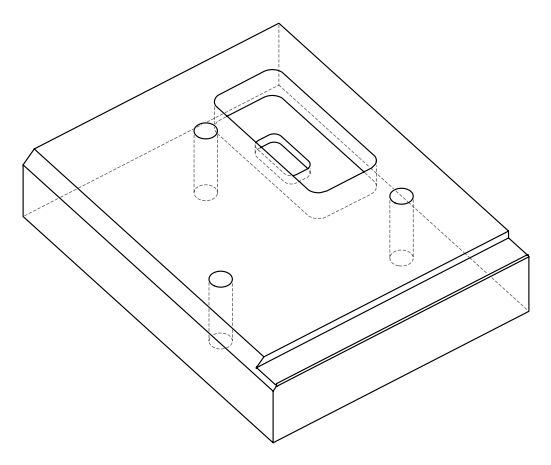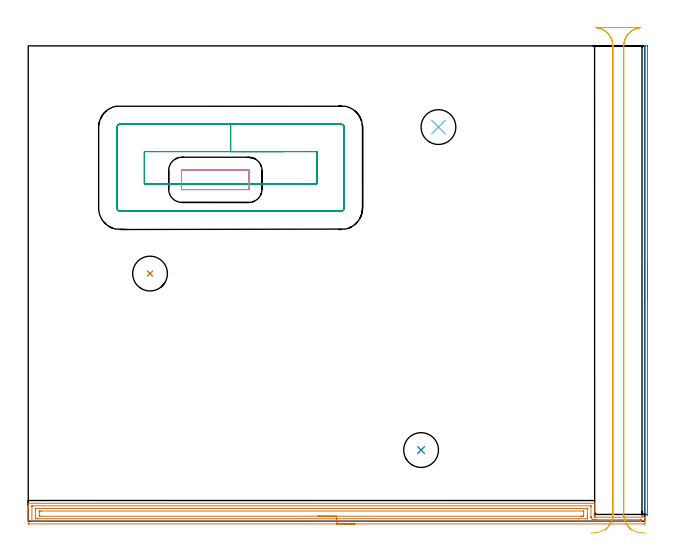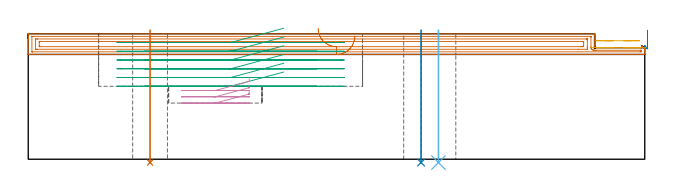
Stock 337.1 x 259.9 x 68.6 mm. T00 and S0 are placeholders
(PLAN: 8 operations, 4 tool changes, 24.7 min)
(1 AREA_MILL | FG_CHAMFER_SURFACE | UGT0205_001 | 10.63 min | 21503 mm3)
(2 AREA_MILL_1 | FG_CHAMFER_SURFACE_1 | UGT0205_001 | 2.19 min | 8261 mm3)
(3 MILL_RECTANGULAR_POCKET | POCKET_RECTANGULAR_STRAIGHT | UGT0201_136 | Follow Part, ap 5, ae 75% | 7.71 min | 276569 mm3)
(4 MILL_RECTANGULAR_POCKET_1 | POCKET_RECTANGULAR_STRAIGHT_1 | UGT0201_132 | Follow Part, ap 3.5, ae 75% | 0.89 min | 11178 mm3)
(5 MILL_RECTANGULAR_SLOT | SLOT_RECTANGULAR | UGT0201_136 | Follow Part, ap 5, ae 75% | 2.41 min | 44223 mm3)
(6 INDEXABLE_INSERT_DRILL_THROUGH_HOLE_FROM_SOLID | STEP1HOLE | NXT0302_009 | 0.29 min | 19430 mm3)
(7 INDEXABLE_INSERT_DRILL_THROUGH_HOLE_FROM_SOLID_1 | STEP1HOLE_1 | NXT0302_009 | 0.29 min | 19411 mm3)
(8 INDEXABLE_INSERT_DRILL_THROUGH_HOLE_FROM_SOLID_2 | STEP1HOLE_2 | NXT0302_009 | 0.29 min | 19433 mm3)
(TOOL UGT0205_001 | Chamfer Mill 20 x 3 x 45 deg. | D20 FL50 Z2)
(TOOL UGT0201_136 | Carbide End Mill 20.0 | D20 FL30 Z4)
(TOOL UGT0201_132 | Carbide End Mill 14.0 | D14 FL30 Z4)
(TOOL NXT0302_009 | Index. Insert Drill 19mm [880-D1900L25-05] | D19 PA176 FL95 Z2)
(OP 1 AREA_MILL)
G17 G21 G94 G90
T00 M6
G54
G17 G0 G90 X178.55 Y-1.5 S1061 M3
G43 Z78.6 H0
Z67.3
G94 G1 X178.512 Z66.428 F250.
X178.398 Z65.564
X178.209 Z64.712
X177.947 Z63.88
X177.613 Z63.074
X177.21 Z62.3
X176.742 Z61.564
X176.21 Z60.872
X175.621 Z60.229
X174.978 Z59.64
X174.286 Z59.108
X173.55 Z58.64
X172.776 Z58.237
X171.97 Z57.903
X171.138 Z57.641
X170.286 Z57.452
X169.422 Z57.338
X168.55 Z57.3
X0.617
X0.113 Y-1.494 Z57.303
X0.01 Y-1.492 Z57.306
X0. Y-1.383 Z57.414
Y6.781 Z65.575
Y7.324 Z66.12
Y7.658 Z66.454
Y8.201 Z66.997
Y8.535 Z67.329
Y9.504 Z68.304
X0.003 Y9.655 Z68.447
X0.01 Y9.798 Z68.589
X0.17 Y9.8 Z68.6
X309.685
X309.69 Y9.794 Z68.594
X309.7 Y9.781 Z68.58
Y2.2 Z61.
X309.885
X310.132 Y2.203 Z60.997
X310.172 Y2.2 Z61.
X335.6
X335.601 Y2.981 Z61.781
X335.605 Y3.181 Z61.981
X335.607 Y3.183 Z61.983
X335.621 Y3.179 Z61.979
X336.989 Y1.811 Z60.61
X337.079 Y1.72 Z60.518
X337.099 Y1.691 Z60.488
X337.1 Y1.519 Z60.318
Y1.456 Z60.255
Y0.642 Z59.437
X337.099 Y-1.445 Z57.353
X337.097 Y-1.491 Z57.306
X336.732 Y-1.5 Z57.3
X168.55
Y-0.086 Z58.714
X2.403 Y-0.085 Z58.715
X2.25 Y-0.084 Z58.716
X2.05 Y-0.079 Z58.721
X2.009 Y-0.078 Z58.722
X2.005 Y-0.049 Z58.751
X2.003 Y-0.018 Z58.782
X2. Y0.161 Z58.961
Y8.053 Z66.853
X2.002 Y8.186 Z66.986
X2.005 Y8.291 Z67.091
X2.01 Y8.36 Z67.16
X2.017 Y8.379 Z67.179
X2.555 Y8.385 Z67.185
X307.444
X307.587 Y8.384 Z67.184
X307.658 Y8.381 Z67.181
X307.686 Y8.379 Z67.179
X307.69 Y8.358 Z67.158
X307.699 Y7.854 Z66.654
X307.701 Y2.59 Z61.39
X307.705 Y2.396 Z61.196
X307.71 Y2.201 Z61.001
X307.748 Y1.925 Z60.725
X307.814 Y1.751 Z60.551
X307.899 Y1.593 Z60.393
X307.958 Y1.519 Z60.319
X308.155 Y1.313 Z60.113
X308.401 Y1.134 Z59.934
X308.625 Y1.016 Z59.816
X308.792 Y0.947 Z59.747
X309.139 Y0.85 Z59.65
X309.336 Y0.816 Z59.616
X309.527 Y0.798 Z59.598
X309.685 Y0.789 Z59.589
X309.759 Y0.788 Z59.588
X310.505 Y0.786 Z59.586
X334.794 Y0.785 Z59.585
X334.94 Y0.782 Z59.582
X335.037 Y0.779 Z59.579
X335.091 Y0.774 Z59.574
X335.092 Y0.75 Z59.55
X335.096 Y0.642 Z59.442
X335.1 Y0.247 Z59.047
X335.098 Y0.114 Z58.914
X335.095 Y0.009 Z58.809
X335.09 Y-0.06 Z58.74
X335.083 Y-0.079 Z58.721
X334.545 Y-0.086 Z58.714
X168.55
Y1.328 Z60.128
X5.083 Y1.329 Z60.129
X4.381 Y1.331 Z60.131
X4.19 Y1.334 Z60.134
X4.01 Y1.34 Z60.14
X4.005 Y1.519 Z60.319
X4.001 Y1.704 Z60.504
X4. Y6.09 Z64.89
X4.005 Y6.781 Z65.581
X4.007 Y6.96 Z65.76
X4.19 Y6.964 Z65.764
X4.89 Y6.97 Z65.77
X5.083 Y6.971 Z65.771
X305.219
X305.413 Y6.97 Z65.77
X305.543 Y6.968 Z65.768
X305.645 Y6.964 Z65.764
X305.691 Y6.959 Z65.759
X305.692 Y6.938 Z65.738
X305.696 Y6.781 Z65.581
X305.7 Y6.309 Z65.109
X305.701 Y2.8 Z61.6
X305.706 Y2.396 Z61.196
X305.711 Y2.16 Z60.96
X305.74 Y1.884 Z60.684
X305.776 Y1.69 Z60.49
X305.881 Y1.339 Z60.139
X305.84 Y1.335 Z60.135
X305.737 Y1.332 Z60.132
X305.608 Y1.329 Z60.129
X300.948 Y1.328 Z60.128
X168.55
Y2.743 Z61.543
X6.516
X6.139 Y2.746 Z61.546
X6.072 Y2.749 Z61.549
X6.01 Y2.754 Z61.554
X6.008 Y2.848 Z61.648
X6. Y3.25 Z62.05
X6.001 Y5.027 Z63.827
X6.01 Y5.454 Z64.254
X6.015 Y5.55 Z64.35
X6.15 Y5.553 Z64.353
X6.331 Y5.556 Z64.356
X6.87 Y5.557 Z64.357
X7.223
X303.433
X303.612 Y5.555 Z64.355
X303.677 Y5.553 Z64.353
X303.687 Y5.551 Z64.351
X303.691 Y5.528 Z64.328
X303.696 Y5.465 Z64.265
X303.699 Y5.29 Z64.09
Y3.273 Z62.073
X303.697 Y3.013 Z61.813
X303.69 Y2.755 Z61.555
X303.433 Y2.75 Z61.55
X303.077 Y2.745 Z61.545
X302.539 Y2.743 Z61.543
X302.186
X168.55
X167.678 Z61.581
X166.814 Z61.695
X165.962 Z61.883
X165.13 Z62.146
X164.324 Z62.48
X163.55 Z62.882
X162.814 Z63.351
X162.122 Z63.882
X161.479 Z64.472
X160.89 Z65.115
X160.358 Z65.807
X159.89 Z66.543
X159.487 Z67.317
X159.153 Z68.122
X158.891 Z68.954
X158.702 Z69.806
X158.588 Z70.671
X158.55 Z71.543
G0 Z78.6
M5
M2
(OP 2 AREA_MILL_1)
G17 G21 G94 G90
T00 M6
G54
G17 G0 G90 X338.6 Y141.55 S1061 M3
G43 Z78.6 H0
Z70.5
G94 G1 Y141.512 Z69.628 F250.
Y141.398 Z68.763
Y141.209 Z67.912
Y140.947 Z67.08
Y140.613 Z66.274
Y140.21 Z65.5
Y139.742 Z64.764
Y139.21 Z64.072
Y138.621 Z63.429
Y137.978 Z62.84
Y137.286 Z62.308
Y136.55 Z61.84
Y135.776 Z61.437
Y134.97 Z61.103
Y134.138 Z60.841
Y133.286 Z60.652
Y132.422 Z60.538
Y131.55 Z60.5
Y3.337
X338.595 Y3.212 Z60.495
X338.592 Z60.497
X338.573 Y3.223 Z60.517
X338.509 Y3.288 Z60.585
X338.429 Y3.37 Z60.669
X338.286 Y3.512 Z60.81
X338.149 Y3.65 Z60.948
X337.983 Y3.816 Z61.115
X337.414 Y4.384 Z61.682
X337.123 Y4.677 Z61.977
X337.103 Y4.697 Z61.996
X337.102 Y4.702 Z61.997
X337.1 Y4.71 Z62.
Y259.73
X337.102 Y259.89 Z61.988
X337.217 Y259.897 Z61.875
X337.339 Y259.9 Z61.76
X338.451 Y259.899 Z60.645
X338.591 Y259.896 Z60.505
X338.593 Y259.888 Z60.503
X338.599 Y259.73 Z60.501
X338.6 Y259.569 Z60.5
Y131.55
Y130.678 Z60.538
Y129.814 Z60.652
Y128.962 Z60.841
Y128.13 Z61.103
Y127.324 Z61.437
Y126.55 Z61.84
Y125.814 Z62.308
Y125.122 Z62.84
Y124.479 Z63.429
Y123.89 Z64.072
Y123.358 Z64.764
Y122.89 Z65.5
Y122.487 Z66.274
Y122.153 Z67.08
Y121.891 Z67.912
Y121.702 Z68.763
Y121.588 Z69.628
Y121.55 Z70.5
G0 Z78.6
M5
M2
(OP 3 MILL_RECTANGULAR_POCKET)
G17 G21 G94 G90
T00 M6
G54
G17 G0 G90 X139.698 Y202.1 S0 M3
G43 Z78.6 H0
Z71.6
G94 G1 X110.65 Z63.817 F250.
X63.5 F500.
Y184.5
X157.8
Y202.1
X110.65
Y217.1
X50.3
G3 X48.5 Y215.3 R1.8
G1 Y171.3
G3 X50.3 Y169.5 R1.8
G1 X171.
G3 X172.8 Y171.3 R1.8
G1 Y215.3
G3 X171. Y217.1 R1.8
G1 X110.65
X109.65
G0 X139.698 Y202.1 Z66.817
G1 X110.65 Z59.033 F250.
X63.5 F500.
Y184.5
X157.8
Y202.1
X110.65
Y217.1
X50.3
G3 X48.5 Y215.3 R1.8
G1 Y171.3
G3 X50.3 Y169.5 R1.8
G1 X171.
G3 X172.8 Y171.3 R1.8
G1 Y215.3
G3 X171. Y217.1 R1.8
G1 X110.65
X109.65
G0 X139.698 Y202.1 Z62.033
G1 X110.65 Z54.25 F250.
X63.5 F500.
Y184.5
X157.8
Y202.1
X110.65
Y217.1
X50.3
G3 X48.5 Y215.3 R1.8
G1 Y171.3
G3 X50.3 Y169.5 R1.8
G1 X171.
G3 X172.8 Y171.3 R1.8
G1 Y215.3
G3 X171. Y217.1 R1.8
G1 X110.65
X109.65
G0 X139.698 Y202.1 Z57.25
G1 X110.65 Z49.467 F250.
X63.5 F500.
Y184.5
X157.8
Y202.1
X110.65
Y217.1
X50.3
G3 X48.5 Y215.3 R1.8
G1 Y171.3
G3 X50.3 Y169.5 R1.8
G1 X171.
G3 X172.8 Y171.3 R1.8
G1 Y215.3
G3 X171. Y217.1 R1.8
G1 X110.65
X109.65
G0 X139.698 Y202.1 Z52.467
G1 X110.65 Z44.683 F250.
X63.5 F500.
Y184.5
X157.8
Y202.1
X110.65
Y217.1
X50.3
G3 X48.5 Y215.3 R1.8
G1 Y171.3
G3 X50.3 Y169.5 R1.8
G1 X171.
G3 X172.8 Y171.3 R1.8
G1 Y215.3
G3 X171. Y217.1 R1.8
G1 X110.65
X109.65
G0 X139.698 Y202.1 Z47.683
G1 X110.65 Z39.9 F250.
X63.5 F500.
Y184.5
X157.8
Y202.1
X110.65
Y217.1
X50.3
G3 X48.5 Y215.3 R1.8
G1 Y171.3
G3 X50.3 Y169.5 R1.8
G1 X171.
G3 X172.8 Y171.3 R1.8
G1 Y215.3
G3 X171. Y217.1 R1.8
G1 X110.65
X109.65
G0 Z78.6
M5
M2
(OP 4 MILL_RECTANGULAR_POCKET_1)
G17 G21 G94 G90
T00 M6
G54
G17 G0 G90 X120.8 Y186.321 S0 M3
G43 Z78.6 H0
Z44.036
G94 G1 Y191.7 Z42.595 F250.
Y191.755 Z42.58
X120.754 Y191.868 Z42.548
X120.668 Y191.954 Z42.515
X120.555 Y192. Z42.482
X120.5 Z42.468
X102.3 Z37.591
X84.1 F500.
G3 X83.8 Y191.7 R0.3
G1 Y181.6
G3 X84.1 Y181.3 R0.3
G1 X120.5
G3 X120.8 Y181.6 R0.3
G1 Y191.7
G3 X120.5 Y192. R0.3
G1 X102.3
X101.3
G0 X120.8 Y186.321 Z40.591
G1 Y191.7 Z39.15 F250.
Y191.755 Z39.135
X120.754 Y191.868 Z39.102
X120.668 Y191.954 Z39.07
X120.555 Y192. Z39.037
X120.5 Z39.022
X102.3 Z34.145
X84.1 F500.
G3 X83.8 Y191.7 R0.3
G1 Y181.6
G3 X84.1 Y181.3 R0.3
G1 X120.5
G3 X120.8 Y181.6 R0.3
G1 Y191.7
G3 X120.5 Y192. R0.3
G1 X102.3
X101.3
G0 X120.8 Y186.321 Z37.145
G1 Y191.7 Z35.704 F250.
Y191.755 Z35.689
X120.754 Y191.868 Z35.657
X120.668 Y191.954 Z35.624
X120.555 Y192. Z35.591
X120.5 Z35.577
X102.3 Z30.7
X84.1 F500.
G3 X83.8 Y191.7 R0.3
G1 Y181.6
G3 X84.1 Y181.3 R0.3
G1 X120.5
G3 X120.8 Y181.6 R0.3
G1 Y191.7
G3 X120.5 Y192. R0.3
G1 X102.3
X101.3
G0 Z78.6
M5
M2
(OP 5 MILL_RECTANGULAR_SLOT)
G17 G21 G94 G90
T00 M6
G54
G17 G0 G90 X329.614 Y-4.854 S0 M3
G43 Z78.6 H0
Z64.8
G94 G1 X327.754 Y-2.5 F250.
G2 X325.6 Y3.7 R10. F500.
G1 Y259.9
G2 X334.093 Y269.786 R10.
G1 X334.097 Y269.816
G3 X332.8 Y269.9 R10.
G1 X310.474
Y269.87
G2 X319.7 Y259.9 R10.
G1 Y3.7
G2 X317.546 Y-2.5 R10.
G1 X315.686 Y-4.854 F250.
G0 Z78.6
X337.804 Y-6.505
Z61.
G1 X334.813 Y-6.269
G2 X325.6 Y3.7 R10. F500.
G1 Y259.9
G2 X334.826 Y269.87 R10.
G1 Y269.9
X310.474
Y269.87
G2 X319.7 Y259.9 R10.
G1 Y3.7
G2 X310.504 Y-6.268 R10.
G1 X307.513 Y-6.509 F250.
G0 Z78.6
M5
M2
(OP 6 INDEXABLE_INSERT_DRILL_THROUGH_HOLE_FROM_SOLID)
G17 G21 G94 G90
T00 M6
G54
G17 G0 G90 X224.3 Y215.5 S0 M3
G43 Z78.6 H1
G94 G81 G98 Z-1.832 F250. R70.6
G80
M5
M2
(OP 7 INDEXABLE_INSERT_DRILL_THROUGH_HOLE_FROM_SOLID_1)
G17 G21 G94 G90
T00 M6
G54
G17 G0 G90 X66.6 Y135.4 S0 M3
G43 Z78.6 H1
G94 G81 G98 Z-1.832 F250. R70.6
G80
M5
M2
(OP 8 INDEXABLE_INSERT_DRILL_THROUGH_HOLE_FROM_SOLID_2)
G17 G21 G94 G90
T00 M6
G54
G17 G0 G90 X214.8 Y38.9 S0 M3
G43 Z78.6 H1
G94 G81 G98 Z-1.832 F250. R70.6
G80
M5
M2
